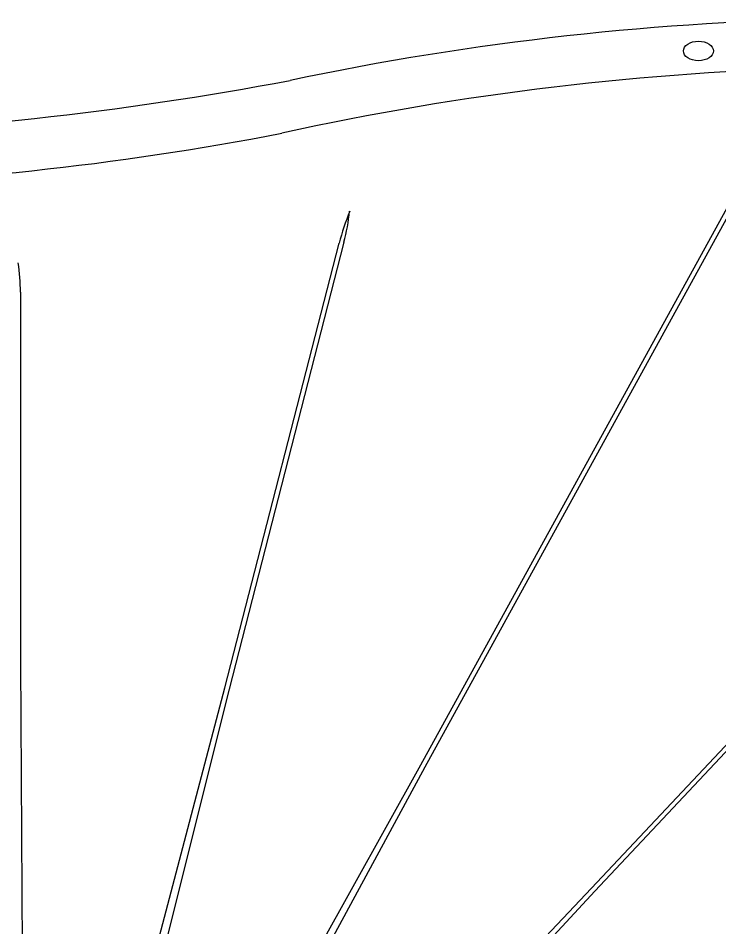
# Model space of a CAD drawing. Extents: x 398 to 508, y 628 to 778.
# Drawn here: x 448.29 to 459.99, y 690.05 to 705.21 of the extents above; entities that cross this region are included whole.
import ezdxf

# ---------------------------------------------------------------- set-up
doc = ezdxf.new("R2010")
doc.units = 0
doc.header["$MEASUREMENT"] = 0
doc.layers.add('1', color=4, linetype='Continuous')

# ---------------------------------------------------------------- blocks, each defined once
blk = doc.blocks.new('2013GLEAM')
at = {"layer": '1', "color": 3, "linetype": 'Continuous'}
for p, q in [((56.928, 49.306), (62.19, 58.877)), ((62.277, 58.882), (56.993, 49.27)), ((59.772, 47.25), (70.423, 58.592)), ((70.514, 58.581), (59.826, 47.2)), ((53.662, 50.589), (55.565, 58.002)), ((55.646, 58.018), (53.733, 50.57)), ((50.253, 57.189), (50.253, 51.02)), ((50.253, 51.02), (50.283, 46.135)), ((52.415, 45.855), (53.662, 50.589)), ((53.733, 50.57), (52.548, 45.833)), ((54.738, 45.379), (56.928, 49.306)), ((56.993, 49.27), (54.868, 45.347)), ((57.29, 44.639), (59.772, 47.25)), ((59.826, 47.2), (57.413, 44.598))]:
    blk.add_line(p, q, dxfattribs=at)
for centre, radius, start, end in [((64.705, 13.41), 48.344, 79.7486, 101.8857), ((44.841, 112.619), 52.838, 262.1477, 280.8059), ((59.797, 56.91), 4.37, 158.134, 165.5327), ((52.127, 58.931), 3.635, 345.4585, 353.7859), ((47.055, 57.192), 3.197, 359.9453, 8.7293)]:
    blk.add_arc(centre, radius, start, end, dxfattribs=at)
at = {"layer": '1', "color": 2, "linetype": 'Continuous'}
for centre, radius, start, end in [((64.746, 13.72), 47.218, 80.0807, 102.3929), ((45.295, 107.665), 48.726, 261.207, 281.0241)]:
    blk.add_arc(centre, radius, start, end, dxfattribs=at)
at = {"layer": '1', "color": 2}
blk.add_ellipse((61.554, 61.208), major_axis=(-0.25, 0), ratio=0.649149, dxfattribs=at)

msp = doc.modelspace()

# ---------------------------------------------------------------- block references
at = {"layer": '1'}
msp.add_blockref('2013GLEAM', (398.077, 643.46), dxfattribs=at)

doc.saveas('drawing.dxf')
